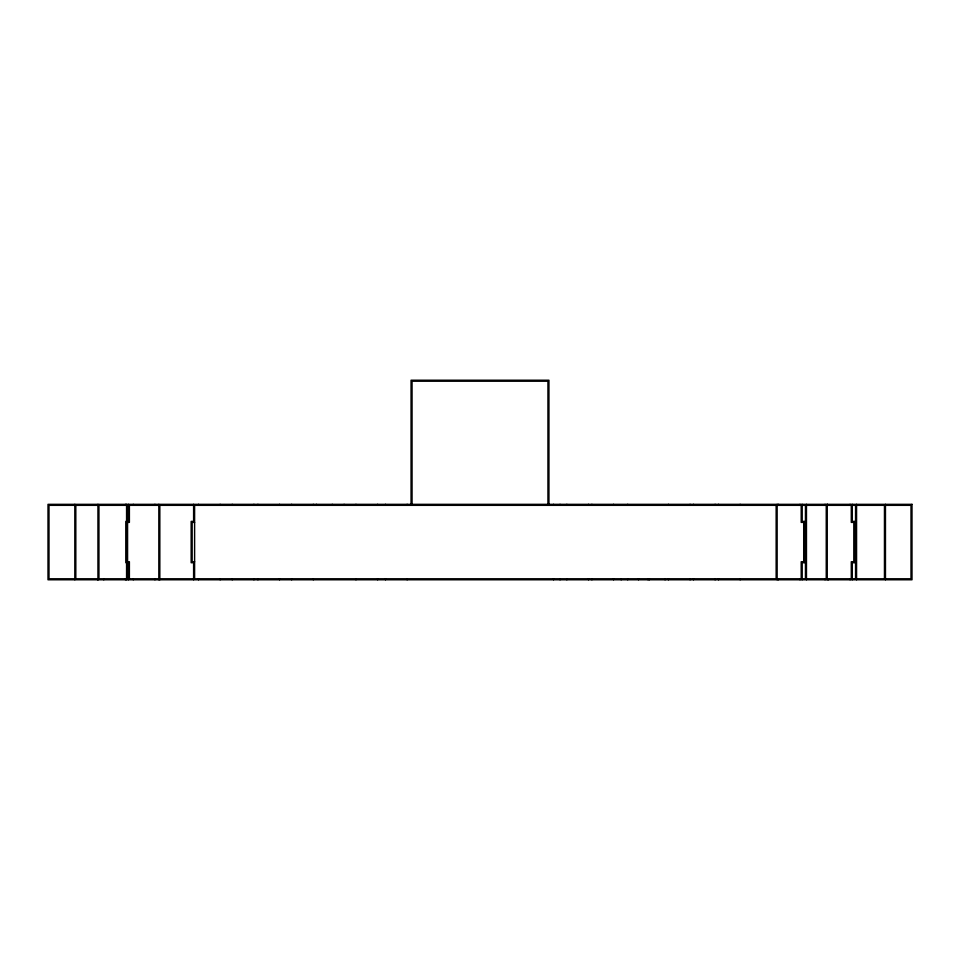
<?xml version="1.0" encoding="UTF-8"?>
<svg xmlns="http://www.w3.org/2000/svg" width="960" height="960" viewBox="0 0 960 960"><rect width="100%" height="100%" fill="white"/><g stroke="black" fill="none" stroke-linecap="round" stroke-linejoin="round"><path stroke-width="1.44" d="M97.944 578.784L97.944 579.78L97.944 504.336M827.244 505.332L827.244 504.336L827.244 579.78M98.232 505.332L48.996 505.332L48.996 578.784L98.28 578.784M126.912 505.332L98.94 505.332L98.94 578.784L126.912 578.784M159.288 505.332L127.572 505.332L127.572 578.784L158.832 578.784M194.04 505.332L159.828 505.332L159.828 579.78M777.144 505.332L805.464 505.332L805.464 578.784L777.144 578.784M806.28 505.332L826.248 505.332L826.248 578.784L806.28 578.784M826.524 505.332L911.004 505.332L911.004 578.784L827.244 578.784M194.604 522.384L192.156 522.384L192.156 561.732L194.604 561.732M159.828 578.784L193.608 578.784M885.456 504.336L885.456 579.78M884.46 505.332L884.46 578.784M856.56 504.336L856.56 579.78M855.564 505.332L855.564 578.784M852.288 504.336L852.288 521.388L854.808 521.388L854.808 562.728L852.288 562.728L852.288 579.78M851.292 505.332L851.292 522.384L853.812 522.384L853.812 561.732L851.292 561.732L851.292 578.784M850.092 504.336L850.092 505.332M850.092 578.784L850.092 579.78M828.444 578.784L828.444 579.78M825.048 504.336L825.048 505.332M825.048 578.784L825.048 579.78M806.46 504.336L806.46 579.78M802.2 504.336L802.2 521.388L804.708 521.388L804.708 562.728L802.2 562.728L802.2 579.78M801.204 505.332L801.204 522.384L803.712 522.384L803.712 561.732L801.204 561.732L801.204 578.784M800.004 504.336L800.004 505.332M800.004 578.784L800.004 579.78M778.344 504.336L778.344 505.332M778.344 578.784L778.344 579.78M777.144 504.336L777.144 579.78M740.172 504.336L740.172 505.332M740.172 578.784L740.172 579.78M718.524 504.336L718.524 505.332M718.524 578.784L718.524 579.78M715.128 504.336L715.128 505.332M715.128 578.784L715.128 579.78M693.48 504.336L693.48 505.332M693.48 578.784L693.48 579.78M690.084 504.336L690.084 505.332M690.084 578.784L690.084 579.78M668.424 504.336L668.424 505.332M668.424 578.784L668.424 579.78M665.076 578.784L665.076 579.78M649.344 578.784L649.344 579.78M648.06 578.784L648.06 579.78M638.52 578.784L638.52 579.78M627.696 504.336L627.696 505.332M627.696 578.784L627.696 579.78M621.204 578.784L621.204 579.78M613.548 504.336L613.548 505.332M613.548 578.784L613.548 579.78M591.9 504.336L591.9 505.332M591.9 578.784L591.9 579.78M588.504 504.336L588.504 505.332M588.504 578.784L588.504 579.78M566.844 504.336L566.844 505.332M566.844 578.784L566.844 579.78M560.04 504.336L560.04 505.332M560.04 578.784L560.04 579.78M553.548 504.336L553.548 505.332M553.548 578.784L553.548 579.78M548.94 504.336L548.94 380.22L411.06 380.22L411.06 504.336M547.944 504.336L547.944 381.216L412.056 381.216L412.056 504.336M407.16 504.336L407.16 505.332M407.16 578.784L407.16 579.78M385.512 504.336L385.512 505.332M385.512 578.784L385.512 579.78M377.628 504.336L377.628 505.332M377.628 578.784L377.628 579.78M355.968 504.336L355.968 505.332M355.968 578.784L355.968 579.78M344.124 504.336L344.124 505.332M332.28 504.336L332.28 505.332M316.392 504.336L316.392 505.332M313.308 504.336L313.308 505.332M313.308 578.784L313.308 579.78M291.66 504.336L291.66 505.332M291.66 578.784L291.66 579.78M279.564 504.336L279.564 505.332M279.564 578.784L279.564 579.78M257.916 504.336L257.916 505.332M257.916 578.784L257.916 579.78M253.908 504.336L253.908 505.332M253.908 578.784L253.908 579.78M232.248 504.336L232.248 505.332M232.248 578.784L232.248 579.78M220.164 504.336L220.164 505.332M220.164 578.784L220.164 579.78M198.504 504.336L198.504 505.332M198.504 578.784L198.504 579.78M193.608 504.336L193.608 521.388L191.16 521.388L191.16 562.728L193.608 562.728L193.608 579.78M158.832 504.336L158.832 579.78M154.932 504.336L154.932 505.332M154.932 578.784L154.932 579.78M133.284 504.336L133.284 505.332M133.284 578.784L133.284 579.78M129.384 505.332L129.384 522.384L126.936 522.384L126.936 561.732L129.384 561.732L129.384 578.784M128.388 504.336L128.388 521.388L125.94 521.388L125.94 562.728L128.388 562.728L128.388 579.78M126.576 504.336L126.576 579.78M125.4 504.336L125.4 505.332M125.4 578.784L125.4 579.78M103.752 578.784L103.752 579.78M75.816 505.332L75.816 578.784M74.82 504.336L74.82 579.78M912 504.336L48 504.336L48 579.78L912 579.78L912 504.336M776.148 505.332L194.604 505.332L194.604 578.784L776.148 578.784L776.148 505.332"/></g></svg>
